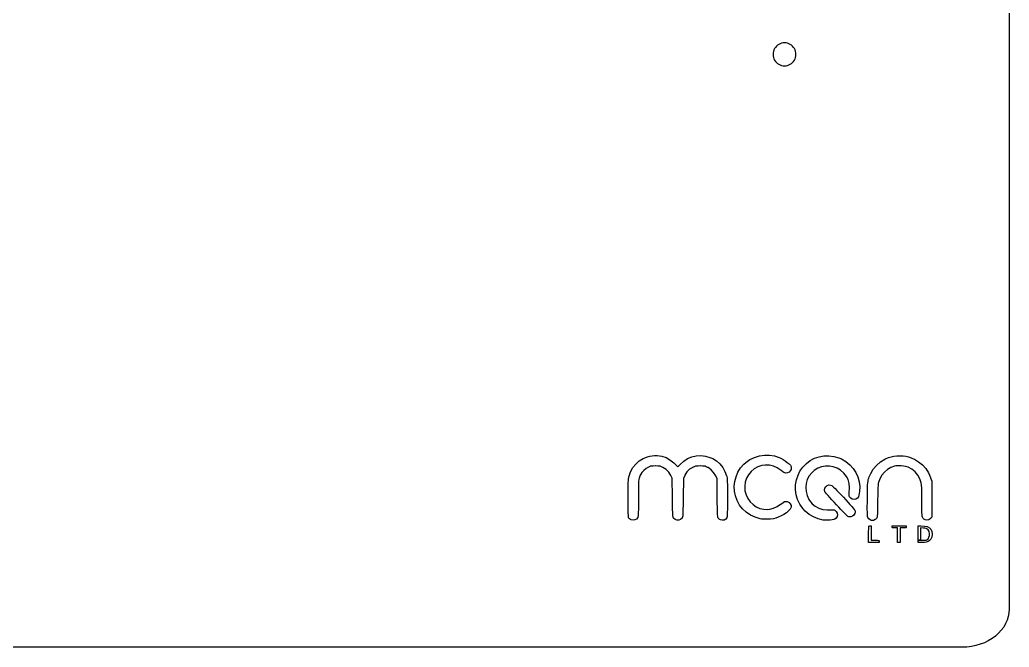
# Model space of a CAD drawing. Extents: x 80 to 325, y 41 to 447.
# Drawn here: x 195.7 to 325.1, y 41.1 to 123.2 of the extents above; entities that cross this region are included whole.
import ezdxf

# ---------------------------------------------------------------- set-up
doc = ezdxf.new("R2010")
doc.units = 0
doc.layers.add('For_Cutting', color=7, linetype='CONTINUOUS')

msp = doc.modelspace()

# ---------------------------------------------------------------- linework, layer by layer
at = {"layer": 'For_Cutting', "color": 5}
for points in [[(325.102985, 206.064563), (325.102985, 46.084827)], [(318.967628, 41.08546), (85.824032, 41.08546)]]:
    msp.add_lwpolyline(points, dxfattribs=at)
at = {"layer": 'For_Cutting', "color": 1}
msp.add_lwpolyline([(297.2227, 118.64494)], close=True, dxfattribs=at)
at = {"layer": 'For_Cutting', "color": 7}
for points in [[(285.376918, 66.08681), (285.975126, 65.913561), (286.330247, 65.757243), (286.820464, 65.451806), (287.260511, 65.057599), (287.638367, 64.591039), (287.940315, 64.068554), (288.15365, 63.506588), (288.181033, 63.405483), (288.203808, 63.259156), (288.223161, 63.021834), (288.23988, 62.707617), (288.253045, 62.330458), (288.263577, 61.904485), (288.270159, 61.443743), (288.274108, 60.962254), (288.27478, 60.474116), (288.272147, 59.993377), (288.265564, 59.534097), (288.256349, 59.110256), (288.244501, 58.73602), (288.229098, 58.42537), (288.210667, 58.192406), (288.189209, 58.051122), (288.179993, 58.023344), (288.027848, 57.841301), (287.814841, 57.728874), (287.572411, 57.694513), (287.332654, 57.746646), (287.265119, 57.780875), (287.193897, 57.823265), (287.134655, 57.865656), (287.085814, 57.91792), (287.04632, 57.990063), (287.015251, 58.091959), (286.991159, 58.233546), (286.972728, 58.424778), (286.9593, 58.675607), (286.948768, 58.995946), (286.94087, 59.395761), (286.934287, 59.884939), (286.927705, 60.473497), (286.926388, 60.616612), (286.898611, 63.124506), (286.721057, 63.499216), (286.456892, 63.938736), (286.120163, 64.302611), (285.721914, 64.579585), (285.651746, 64.615789), (285.477194, 64.697937), (285.332737, 64.750464), (285.183935, 64.780085), (284.997021, 64.79325), (284.736858, 64.795883), (284.698417, 64.795909), (284.425563, 64.793276), (284.228605, 64.781428), (284.073458, 64.753255), (283.924656, 64.702703), (283.747431, 64.623319), (283.7369, 64.618053), (283.317574, 64.359009), (282.966811, 64.01525), (282.694616, 63.597241), (282.667496, 63.541686), (282.495288, 63.179443), (282.46751, 60.661583), (282.460928, 60.065942), (282.454345, 59.571551), (282.447763, 59.168247), (282.44118, 58.845841), (282.433282, 58.594143), (282.424066, 58.403003), (282.412218, 58.262166), (282.397473, 58.161456), (282.379437, 58.090761), (282.357716, 58.039813), (282.331649, 57.998475), (282.322434, 57.986627), (282.12013, 57.794592), (281.885731, 57.700069), (281.640958, 57.702702), (281.407888, 57.803018), (281.218631, 57.986364), (281.190854, 58.02678), (281.167815, 58.073778), (281.149121, 58.137496), (281.133455, 58.228201), (281.12029, 58.3559), (281.109758, 58.530926), (281.101859, 58.76339), (281.095277, 59.063534), (281.088695, 59.441456), (281.082112, 59.907424), (281.07553, 60.471602), (281.072897, 60.66286), (281.045119, 63.182063), (280.867236, 63.543529), (280.598714, 63.965526), (280.246608, 64.323398), (279.829297, 64.599188), (279.792831, 64.617487), (279.620293, 64.69845), (279.476507, 64.75032), (279.327376, 64.779414), (279.138777, 64.792579), (278.876284, 64.795212), (278.84482, 64.795212), (278.56595, 64.792579), (278.364647, 64.779282), (278.207486, 64.75032), (278.060685, 64.700162), (277.939964, 64.646449), (277.626313, 64.460576), (277.32035, 64.210747), (277.058857, 63.93064), (276.923431, 63.736064), (276.851551, 63.60797), (276.792046, 63.482773), (276.743205, 63.349256), (276.704105, 63.196031), (276.673958, 63.011816), (276.651183, 62.785342), (276.635122, 62.505221), (276.62459, 62.160237), (276.618008, 61.739043), (276.615375, 61.230342), (276.614361, 60.622865), (276.614361, 60.542955), (276.613703, 59.959386), (276.612386, 59.476962), (276.608437, 59.085361), (276.603171, 58.774317), (276.595272, 58.533493), (276.58474, 58.352556), (276.571312, 58.221171), (276.554198, 58.129149), (276.533529, 58.06609), (276.52958, 58.058191), (276.378105, 57.856664), (276.166771, 57.733047), (275.92234, 57.694606), (275.671208, 57.74845), (275.572867, 57.798608), (275.437099, 57.901293), (275.341786, 58.007533), (275.335203, 58.018065), (275.318484, 58.107454), (275.304398, 58.307756), (275.293866, 58.618261), (275.285967, 59.038416), (275.280701, 59.567654), (275.278068, 60.205357), (275.277726, 60.575722), (275.278068, 61.169297), (275.279384, 61.66295), (275.282017, 62.068281), (275.287283, 62.396822), (275.293866, 62.660144), (275.303081, 62.869807), (275.316246, 63.037369), (275.332307, 63.174375), (275.352317, 63.292463), (275.376672, 63.403047), (275.388521, 63.452415), (275.594497, 64.040355), (275.893772, 64.576307), (276.275986, 65.050635), (276.731751, 65.453741), (277.250721, 65.776055), (277.823179, 66.007953), (278.100061, 66.081149), (278.417056, 66.136046), (278.738738, 66.155004), (279.063422, 66.145788), (279.673347, 66.062192), (280.231772, 65.883796), (280.748398, 65.605926), (281.233257, 65.224015), (281.357665, 65.104874), (281.780334, 64.685022), (282.078609, 65.010351), (282.537046, 65.431769), (283.046985, 65.759033), (283.59705, 65.990128), (284.17588, 66.123119), (284.772416, 66.156031)], [(293.747927, 66.208558), (294.404995, 66.104293), (295.043343, 65.897843), (295.261695, 65.800423), (295.538234, 65.649752), (295.822462, 65.464865), (296.0903, 65.264102), (296.319025, 65.065814), (296.484217, 64.888247), (296.541089, 64.803861), (296.605992, 64.580165), (296.577951, 64.35656), (296.473554, 64.153019), (296.309705, 63.989671), (296.103386, 63.886459), (295.870659, 63.863552), (295.772054, 63.881851), (295.654624, 63.937538), (295.48676, 64.045489), (295.301518, 64.18426), (295.270449, 64.209536), (294.779231, 64.552018), (294.268621, 64.785443), (293.740291, 64.909456), (293.196585, 64.92341), (292.735804, 64.851662), (292.22185, 64.675807), (291.759397, 64.409812), (291.35712, 64.06629), (291.023077, 63.657773), (290.765929, 63.196821), (290.593391, 62.696018), (290.514139, 62.167886), (290.536519, 61.625009), (290.548367, 61.544441), (290.688809, 61.022364), (290.919535, 60.54439), (291.2285, 60.119549), (291.604013, 59.756806), (292.03337, 59.465192), (292.504854, 59.25366), (293.006433, 59.131228), (293.526074, 59.106873), (293.781879, 59.133202), (294.277771, 59.260111), (294.766975, 59.480635), (295.217395, 59.779647), (295.308627, 59.855081), (295.536339, 60.032503), (295.724938, 60.130844), (295.902491, 60.159938), (296.088418, 60.13216), (296.313786, 60.024867), (296.481993, 59.84892), (296.577964, 59.631306), (296.584546, 59.398802), (296.567169, 59.331135), (296.454873, 59.13024), (296.25257, 58.910217), (295.978373, 58.683164), (295.649345, 58.460994), (295.282521, 58.255755), (294.895963, 58.0794), (294.59, 57.969078), (294.277692, 57.896277), (293.896149, 57.846251), (293.483525, 57.820448), (293.078247, 57.820593), (292.717781, 57.848239), (292.527853, 57.881151), (291.867098, 58.085929), (291.2535, 58.380821), (290.699762, 58.757637), (290.217575, 59.208228), (289.846407, 59.682714), (289.525396, 60.262413), (289.304702, 60.874273), (289.181611, 61.505986), (289.154886, 62.145269), (289.22308, 62.779799), (289.383585, 63.397347), (289.635046, 63.985524), (289.97579, 64.532113), (290.403804, 65.024793), (290.656937, 65.252886), (291.204659, 65.635652), (291.800866, 65.924159), (292.432526, 66.116905), (293.085579, 66.212218)], [(302.17145, 66.056307), (302.809456, 65.873672), (303.182968, 65.714273), (303.760455, 65.37678), (304.269722, 64.961272), (304.704424, 64.478809), (305.058531, 63.940513), (305.32571, 63.357523), (305.499591, 62.740845), (305.574894, 62.101628), (305.544746, 61.450984), (305.54343, 61.439135), (305.503277, 61.192427), (305.454172, 60.966282), (305.404673, 60.800024), (305.391245, 60.767902), (305.246787, 60.57796), (305.046827, 60.463558), (304.818444, 60.424722), (304.588047, 60.461452), (304.383071, 60.573879), (304.229583, 60.762004), (304.22695, 60.765953), (304.176792, 60.898299), (304.160336, 61.056369), (304.174422, 61.279341), (304.177055, 61.308435), (304.210757, 61.94968), (304.161916, 62.516595), (304.030531, 63.010052), (303.816182, 63.430878), (303.81551, 63.432049), (303.458731, 63.877283), (303.045764, 64.235852), (302.588656, 64.506494), (302.100453, 64.687932), (301.592858, 64.778769), (301.078904, 64.777874), (300.570295, 64.683877), (300.08009, 64.495475), (299.62031, 64.211419), (299.27322, 63.90485), (298.940163, 63.485327), (298.698747, 63.015317), (298.549603, 62.509763), (298.494048, 61.983645), (298.533542, 61.451932), (298.669298, 60.929592), (298.902038, 60.43166), (298.989716, 60.291349), (299.336806, 59.865442), (299.751773, 59.523762), (300.22593, 59.270801), (300.749244, 59.110927), (301.312355, 59.048526), (301.646412, 59.057742), (301.905219, 59.07275), (302.084457, 59.0688), (302.215184, 59.042076), (302.300097, 59.005872), (302.490025, 58.852015), (302.602716, 58.64463), (302.638788, 58.410692), (302.597977, 58.177267), (302.480678, 57.971343), (302.296424, 57.824858), (302.163341, 57.784705), (301.949005, 57.75074), (301.683497, 57.724937), (301.396597, 57.709271), (301.118714, 57.705322), (300.879628, 57.715854), (300.776021, 57.727702), (300.12464, 57.882954), (299.50804, 58.130505), (298.942586, 58.461442), (298.443679, 58.866813), (298.117324, 59.221262), (297.730108, 59.78644), (297.440192, 60.391981), (297.248592, 61.026011), (297.15657, 61.676734), (297.164469, 62.332196), (297.274132, 62.980628), (297.485795, 63.610143), (297.738257, 64.107443), (298.123801, 64.652268), (298.57958, 65.117565), (299.094534, 65.500094), (299.657632, 65.796605), (300.257526, 66.003819), (300.883828, 66.118485), (301.525177, 66.13731)], [(311.225278, 66.120012), (311.599791, 66.080517), (311.942536, 66.003108), (312.29297, 65.878833), (312.690231, 65.698699), (312.728014, 65.680268), (313.262689, 65.357586), (313.750563, 64.943118), (314.179578, 64.451097), (314.537371, 63.895753), (314.81191, 63.291291), (314.831657, 63.235999), (314.988147, 62.79016), (314.988147, 58.083112), (314.815609, 57.910666), (314.594585, 57.756678), (314.351484, 57.704018), (314.107711, 57.755624), (314.023457, 57.800385), (313.93749, 57.857783), (313.867322, 57.919395), (313.810845, 57.996409), (313.767006, 58.099884), (313.734226, 58.240997), (313.710529, 58.43086), (313.694863, 58.680649), (313.685648, 59.001462), (313.680382, 59.404423), (313.677749, 59.900684), (313.67742, 60.266336), (313.676103, 60.831382), (313.672154, 61.296587), (313.665572, 61.673469), (313.656356, 61.973613), (313.643191, 62.208658), (313.626472, 62.390095), (313.605145, 62.529523), (313.593297, 62.581524), (313.4134, 63.111829), (313.140204, 63.593042), (312.785083, 64.013433), (312.359084, 64.361089), (311.873553, 64.624319), (311.563245, 64.735167), (311.294736, 64.788089), (310.962351, 64.81613), (310.610917, 64.818763), (310.285549, 64.794277), (310.11201, 64.764261), (309.633838, 64.599069), (309.18509, 64.338419), (308.781154, 63.997398), (308.436737, 63.591054), (308.167214, 63.134459), (307.989989, 62.650903), (307.970637, 62.517846), (307.952601, 62.278326), (307.936145, 61.937423), (307.921796, 61.500115), (307.909947, 60.971443), (307.899415, 60.356475), (307.898099, 60.254448), (307.891517, 59.688638), (307.883618, 59.2235), (307.874402, 58.848224), (307.862554, 58.552029), (307.847151, 58.324067), (307.826088, 58.153596), (307.798705, 58.029847), (307.762633, 57.941906), (307.717215, 57.87911), (307.661001, 57.830532), (307.592412, 57.785509), (307.587146, 57.781559), (307.344374, 57.684929), (307.086897, 57.671238), (307.058856, 57.675188), (306.904696, 57.747726), (306.748535, 57.889405), (306.624523, 58.063615), (306.569363, 58.208243), (306.56278, 58.303162), (306.557514, 58.496131), (306.553565, 58.773751), (306.550932, 59.122605), (306.550932, 59.529318), (306.552248, 59.980476), (306.556198, 60.462689), (306.557198, 60.532857), (306.563781, 61.116572), (306.57168, 61.602063), (306.580895, 62.002589), (306.594981, 62.331353), (306.614992, 62.6016), (306.643033, 62.826613), (306.680421, 63.019583), (306.729526, 63.193766), (306.7914, 63.362407), (306.868283, 63.538684), (306.961884, 63.735945), (306.989267, 63.792817), (307.328669, 64.367698), (307.755353, 64.880375), (308.258262, 65.319052), (308.825046, 65.671908), (308.911275, 65.715089), (309.300492, 65.889259), (309.650597, 66.009322), (310.000702, 66.083835), (310.38859, 66.121223), (310.778478, 66.130438)], [(301.747109, 62.293004), (301.907957, 62.23837), (301.987867, 62.175706), (302.131324, 62.041517), (302.327611, 61.847271), (302.566026, 61.604446), (302.835878, 61.324496), (303.126451, 61.018862), (303.42707, 60.699024), (303.727016, 60.376446), (304.015589, 60.062519), (304.282097, 59.768733), (304.516167, 59.506543), (304.706425, 59.287415), (304.842523, 59.122763), (304.914139, 59.024027), (304.919405, 59.012178), (304.960216, 58.787376), (304.909663, 58.562337), (304.786309, 58.362732), (304.606741, 58.214299), (304.388732, 58.142683), (304.324883, 58.14005), (304.150673, 58.158875), (304.004873, 58.199686), (303.996974, 58.203636), (303.923119, 58.261824), (303.78535, 58.391761), (303.594078, 58.582058), (303.36035, 58.821381), (303.094171, 59.098421), (302.80627, 59.401843), (302.507666, 59.720339), (302.208391, 60.042561), (301.918805, 60.357213), (301.650296, 60.652947), (301.412552, 60.918481), (301.216594, 61.142414), (301.072808, 61.313491), (300.991845, 61.420389), (300.979997, 61.441584), (300.940239, 61.66349), (300.990397, 61.887989), (301.113093, 62.088687), (301.290646, 62.239226), (301.505325, 62.313081), (301.563118, 62.31703)], [(307.046455, 55.071467), (307.575798, 55.071467), (307.82123, 55.070492), (307.975719, 55.06391), (308.061027, 55.046269), (308.097098, 55.012041), (308.104997, 54.955695), (308.105326, 54.93213), (308.105326, 54.792794), (306.709607, 54.792794), (306.724615, 55.865633), (306.739623, 56.938446), (306.893098, 56.956087), (307.046244, 56.973727)], [(311.61651, 56.826993), (311.611244, 56.754191), (311.577805, 56.71259), (311.492234, 56.69337), (311.330728, 56.688104), (311.226727, 56.687841), (310.836509, 56.687841), (310.836509, 54.792978), (310.502123, 54.792978), (310.502123, 56.687841), (310.139972, 56.687841), (309.94537, 56.690474), (309.836761, 56.704297), (309.789631, 56.739052), (309.777782, 56.804612), (309.777782, 56.827388), (309.777782, 56.966697), (311.616905, 56.966697)], [(314.023759, 56.939947), (314.389241, 56.858325), (314.666109, 56.717475), (314.859382, 56.513605), (314.974442, 56.242818), (315.015516, 55.901283), (315.015859, 55.865343), (314.973731, 55.504272), (314.848008, 55.212448), (314.641017, 54.994229), (314.51661, 54.918268), (314.374838, 54.856656), (314.226708, 54.818742), (314.038438, 54.799258), (313.777617, 54.792676), (313.722457, 54.792544), (313.176749, 54.792544), (313.176749, 55.071216), (313.511135, 55.071216), (313.843178, 55.071216), (314.049826, 55.081748), (314.231395, 55.109526), (314.316044, 55.135329), (314.486252, 55.269531), (314.603024, 55.474204), (314.66424, 55.721386), (314.669506, 55.983208), (314.61632, 56.23172), (314.50363, 56.439), (314.388306, 56.544976), (314.261529, 56.596977), (314.068599, 56.642791), (313.882001, 56.668989), (313.511846, 56.70348), (313.511846, 55.071177), (313.17746, 55.071177), (313.17746, 56.966013), (313.565006, 56.966013)]]:
    msp.add_lwpolyline(points, close=True, dxfattribs=at)
at = {"layer": 'For_Cutting', "color": 1}
for points in [[(294.971941, 119.946169), (294.507453, 119.677635), (294.22176, 119.181464), (294.2227, 118.64494)], [(296.473459, 119.946169), (296.008972, 120.214702), (295.436428, 120.214702), (294.971941, 119.946169)], [(297.2227, 118.64494), (297.22364, 119.181464), (296.937947, 119.677635), (296.473459, 119.946169)], [(294.2227, 118.64494), (294.22176, 118.108416), (294.507453, 117.612245), (294.971941, 117.343711)], [(296.473459, 117.343711), (296.937947, 117.612245), (297.22364, 118.108416), (297.2227, 118.64494)], [(294.971941, 117.343711), (295.436428, 117.075178), (296.008972, 117.075178), (296.473459, 117.343711)]]:
    msp.add_open_spline(points, degree=3, dxfattribs=at)
at = {"layer": 'For_Cutting', "color": 5}
for points in [[(325.102985, 46.084827), (325.102985, 44.758912), (324.456583, 43.487304), (323.30598, 42.549741)], [(323.30598, 42.549741), (322.155378, 41.612177), (320.594826, 41.08546), (318.967628, 41.08546)]]:
    msp.add_open_spline(points, degree=3, dxfattribs=at)

doc.saveas('drawing.dxf')
